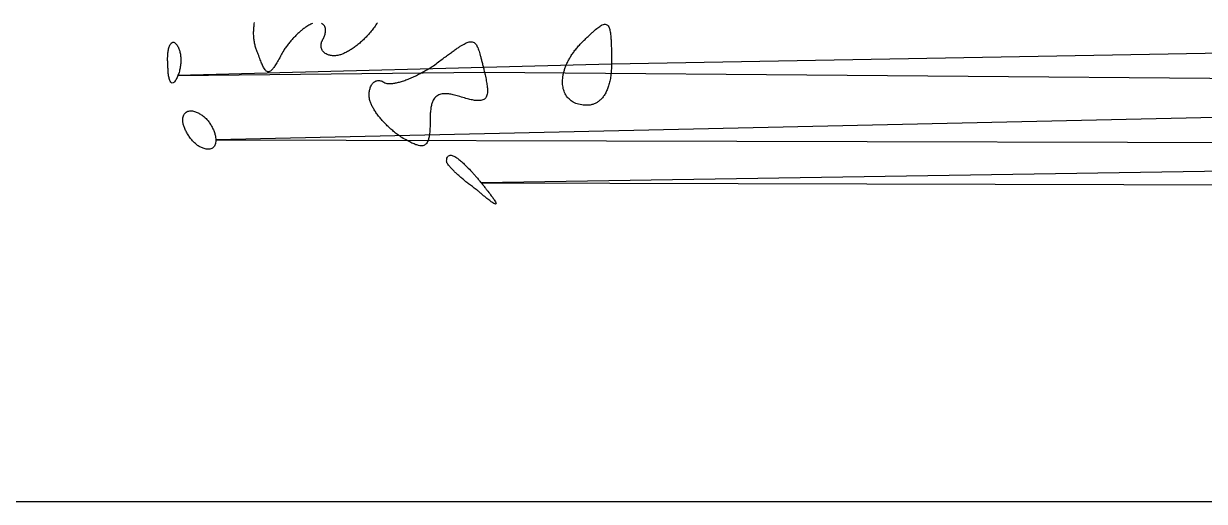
# Model space of a CAD drawing. Header units: metres. Extents: x 0 to 2740, y 0 to 1840.
# Drawn here: x 593 to 1310, y 0 to 289 of the extents above; entities that cross this region are included whole.
import ezdxf

# ---------------------------------------------------------------- set-up
doc = ezdxf.new("R2010")
doc.units = ezdxf.units.M

msp = doc.modelspace()

# ---------------------------------------------------------------- linework, layer by layer
for points in [[(2064, 285), (950, 265), (949.992824, 264.048416), (949.971392, 263.113728), (949.935848, 262.196032), (949.886336, 261.295424), (949.823, 260.412), (949.745984, 259.545856), (949.655432, 258.697088), (949.551488, 257.865792), (949.434296, 257.052064), (949.304, 256.256), (949.160744, 255.477696), (949.004672, 254.717248), (948.835928, 253.974752), (948.654656, 253.250304), (948.461, 252.544), (948.255104, 251.855936), (948.037112, 251.186208), (947.807168, 250.534912), (947.565416, 249.902144), (947.312, 249.288), (947.047064, 248.692576), (946.770752, 248.115968), (946.483208, 247.558272), (946.184576, 247.019584), (945.875, 246.5), (945.554624, 245.999616), (945.223592, 245.518528), (944.882048, 245.056832), (944.530136, 244.614624), (944.168, 244.192), (943.795784, 243.789056), (943.413632, 243.405888), (943.021688, 243.042592), (942.620096, 242.699264), (942.209, 242.376), (941.788544, 242.072896), (941.358872, 241.790048), (940.920128, 241.527552), (940.472456, 241.285504), (940.016, 241.064), (939.550904, 240.863136), (939.077312, 240.683008), (938.595368, 240.523712), (938.105216, 240.385344), (937.607, 240.268), (937.100864, 240.171776), (936.586952, 240.096768), (936.065408, 240.043072), (935.536376, 240.010784), (935, 240), (934.464803, 240.006275), (933.939224, 240.025), (933.423281, 240.056025), (932.916992, 240.0992), (931.933448, 240.2214), (930.988736, 240.3904), (930.083, 240.605), (929.216384, 240.864), (928.389032, 241.1662), (927.601088, 241.5104), (926.852696, 241.8954), (926.144, 242.32), (925.475144, 242.783), (924.846272, 243.2832), (924.257528, 243.8194), (923.709056, 244.3904), (923.201, 244.995), (922.733504, 245.632), (922.306712, 246.3002), (921.920768, 246.9984), (921.575816, 247.7254), (921.272, 248.48), (921.009464, 249.261), (920.788352, 250.0672), (920.608808, 250.8974), (920.470976, 251.7504), (920.375, 252.625), (920.321024, 253.52), (920.309192, 254.4342), (920.339648, 255.3664), (920.412536, 256.3154), (920.528, 257.28), (920.686184, 258.259), (920.781341, 258.753525), (920.887232, 259.2512), (921.003875, 259.751875), (921.131288, 260.2554), (921.269489, 260.761625), (921.418496, 261.2704), (921.578327, 261.781575), (921.749, 262.295), (921.930533, 262.810525), (922.122944, 263.328), (922.326251, 263.847275), (922.540472, 264.3682), (922.765625, 264.890625), (923.001728, 265.4144), (923.248799, 265.939375), (923.506856, 266.4654), (923.775917, 266.992325), (924.056, 267.52), (924.347123, 268.048275), (924.649304, 268.577), (924.962561, 269.106025), (925.286912, 269.6352), (925.622375, 270.164375), (925.968968, 270.6934), (926.326709, 271.222125), (926.695616, 271.7504), (927.075707, 272.278075), (927.467, 272.805), (927.869513, 273.331025), (928.283264, 273.856), (928.708271, 274.379775), (929.144552, 274.9022), (929.592125, 275.423125), (930.051008, 275.9424), (930.521219, 276.459875), (931.002776, 276.9754), (931.495697, 277.488825), (932, 278), (932.505215, 278.50459), (933.00092, 278.99832), (933.487205, 279.48113), (933.96416, 279.95296), (934.431875, 280.41375), (934.89044, 280.86344), (935.339945, 281.30197), (935.78048, 281.72928), (936.212135, 282.14531), (936.635, 282.55), (937.049165, 282.94329), (937.45472, 283.32512), (937.851755, 283.69543), (938.24036, 284.05416), (938.620625, 284.40125), (938.99264, 284.73664), (939.71228, 285.37208), (940.4, 285.96), (941.05652, 286.49992), (941.68256, 286.99136), (942.27884, 287.43384), (942.84608, 287.82688), (943.385, 288.17), (943.89632, 288.46272), (944.38076, 288.70456), (945.058595, 288.97087), (945.68, 289.12), (946.247405, 289.15033), (946.76324, 289.06024), (947.229935, 288.84811), (947.64992, 288.51232), (948.025625, 288.05125), (948.35948, 287.46328), (948.56, 287), (948.74372, 286.47912), (948.91136, 285.90016), (949.06364, 285.26264), (949.20128, 284.56608), (949.325, 283.81), (949.43552, 282.99392), (949.53356, 282.11736), (949.61984, 281.17984), (949.69508, 280.18088), (949.728785, 279.65821), (949.76, 279.12), (949.788815, 278.56619), (949.81532, 277.99672), (949.839605, 277.41153), (949.86176, 276.81056), (949.881875, 276.19375), (949.90004, 275.56104), (949.916345, 274.91237), (949.93088, 274.24768), (949.943735, 273.56691), (949.955, 272.87), (949.964765, 272.15689), (949.97312, 271.42752), (949.980155, 270.68183), (949.98596, 269.91976), (949.990625, 269.14125), (949.99424, 268.34624), (949.996895, 267.53467), (949.99868, 266.70648), (949.999685, 265.86161), (950, 265), (687, 258), (686.820024, 257.533176), (686.550375, 256.882125), (686.281536, 256.289664), (686.013993, 255.755307), (685.748232, 255.278568), (685.397496, 254.731704), (685.051944, 254.285256), (684.629049, 253.866651), (684.137811, 253.565889), (683.592, 253.488), (683.081469, 253.698231), (682.676631, 254.103069), (682.365336, 254.595864), (682.134984, 255.090216), (681.922488, 255.672312), (681.775527, 256.165773), (681.639744, 256.707456), (681.515625, 257.296875), (681.403656, 257.933544), (681.304323, 258.616977), (681.218112, 259.346688), (681.168168, 259.858632), (681.124416, 260.390784), (681.087, 260.943), (681.056064, 261.515136), (681.031752, 262.107048), (681.014208, 262.718592), (681.003576, 263.349624), (681, 264), (680.944768, 264.65396), (680.898944, 265.29568), (680.862336, 265.92492), (680.834752, 266.54144), (680.816, 267.145), (680.805888, 267.73536), (680.804224, 268.31228), (680.810816, 268.87552), (680.825472, 269.42484), (680.848, 269.96), (680.878208, 270.48076), (680.915904, 270.98688), (680.986068, 271.718085), (681.072, 272.415), (681.173052, 273.076815), (681.288576, 273.70272), (681.417924, 274.291905), (681.560448, 274.84356), (681.7155, 275.356875), (681.882432, 275.83104), (682.122368, 276.40096), (682.380736, 276.89792), (682.656, 277.32), (683.0215, 277.739375), (683.487556, 278.078945), (683.978668, 278.233835), (684.489652, 278.197565), (685.015324, 277.963655), (685.460864, 277.61308), (685.820032, 277.22804), (686.177584, 276.812864), (686.517968, 276.396928), (686.838, 275.928), (687.136912, 275.409152), (687.413936, 274.843456), (687.668304, 274.233984), (687.84375, 273.75), (688.005696, 273.244416), (688.153818, 272.718528), (688.287792, 272.173632), (688.407294, 271.611024), (688.512, 271.032), (688.601586, 270.437856), (688.675728, 269.829888), (688.734102, 269.209392), (688.776384, 268.577664), (688.80225, 267.936), (688.811376, 267.285696), (688.803438, 266.628048), (688.778112, 265.964352), (688.735074, 265.295904), (688.674, 264.624), (688.594566, 263.949936), (688.496448, 263.275008), (688.379322, 262.600512), (688.242864, 261.927744), (688.08675, 261.258), (687.910656, 260.592576), (687.714258, 259.932768), (687.497232, 259.279872), (687.259254, 258.635184), (687, 258), (873, 260), (873.118192, 259.494194), (873.232736, 258.996752), (873.343584, 258.507638), (873.554, 257.55425), (873.749056, 256.633742), (873.928368, 255.745826), (874.091552, 254.890214), (874.238224, 254.066618), (874.368, 253.27475), (874.480496, 252.514322), (874.575328, 251.785046), (874.652112, 251.086634), (874.710464, 250.418798), (874.75, 249.78125), (874.770336, 249.173702), (874.771088, 248.595866), (874.751872, 248.047454), (874.712304, 247.528178), (874.613952, 246.803264), (874.467648, 246.142286), (874.272096, 245.544272), (874.026, 245.00825), (873.728064, 244.533248), (873.376992, 244.118294), (872.971488, 243.762416), (872.510256, 243.464642), (871.992, 243.224), (871.415424, 243.039518), (870.779232, 242.910224), (870.082128, 242.835146), (869.322816, 242.813312), (868.781408, 242.827856), (868.211392, 242.865344), (867.612384, 242.925488), (866.984, 243.008), (866.325856, 243.112592), (865.637568, 243.238976), (864.918752, 243.386864), (864.169024, 243.555968), (863.388, 243.746), (862.575296, 243.956672), (861.730528, 244.187696), (860.853312, 244.438784), (859.943264, 244.709648), (859, 245), (858.113144, 245.289184), (857.252352, 245.556672), (856.417288, 245.802368), (855.607616, 246.026176), (854.823, 246.228), (854.063104, 246.407744), (853.327592, 246.565312), (852.616128, 246.700608), (851.928376, 246.813536), (851.264, 246.904), (850.622664, 246.971904), (850.004032, 247.017152), (849.407768, 247.039648), (848.833536, 247.039296), (848.281, 247.016), (847.749824, 246.969664), (847.239672, 246.900192), (846.513129, 246.752394), (845.832, 246.552), (845.195151, 246.298686), (844.601448, 245.992128), (844.049757, 245.632002), (843.538944, 245.217984), (843.067875, 244.74975), (842.635416, 244.226976), (842.240433, 243.649338), (841.881792, 243.016512), (841.662328, 242.563808), (841.458176, 242.086336), (841.269, 241.584), (841.094464, 241.056704), (840.934232, 240.504352), (840.787968, 239.926848), (840.655336, 239.324096), (840.536, 238.696), (840.429624, 238.042464), (840.335872, 237.363392), (840.254408, 236.658688), (840.184896, 235.928256), (840.127, 235.172), (840.080384, 234.389824), (840.044712, 233.581632), (840.019648, 232.747328), (840.004856, 231.886816), (840, 231), (839.999091, 230.465093), (839.996328, 229.940344), (839.991657, 229.425711), (839.985024, 228.921152), (839.965656, 227.942088), (839.937792, 227.002816), (839.901, 226.103), (839.854848, 225.242304), (839.798904, 224.420392), (839.732736, 223.636928), (839.655912, 222.891576), (839.568, 222.184), (839.468568, 221.513864), (839.357184, 220.880832), (839.233416, 220.284568), (839.096832, 219.724736), (838.947, 219.201), (838.783488, 218.713024), (838.511625, 218.047375), (838.206552, 217.460296), (837.866811, 216.950653), (837.490944, 216.517312), (837.077493, 216.159139), (836.625, 215.875), (836.132007, 215.663761), (835.597056, 215.524288), (835.018689, 215.455447), (834.395448, 215.456104), (833.725875, 215.525125), (833.008512, 215.661376), (832.503, 215.789), (831.975168, 215.945664), (831.424584, 216.131032), (830.850816, 216.344768), (830.253432, 216.586536), (829.632, 216.856), (828.986088, 217.152824), (828.315264, 217.476672), (827.619096, 217.827208), (826.897152, 218.204096), (826.149, 218.607), (825.374208, 219.035584), (824.572344, 219.489512), (823.742976, 219.968448), (822.885672, 220.472056), (822.446409, 220.733007), (822, 221), (821.401264, 221.424736), (820.805312, 221.858688), (820.212528, 222.301472), (819.623296, 222.752704), (819.038, 223.212), (818.457024, 223.678976), (817.880752, 224.153248), (817.309568, 224.634432), (816.743856, 225.122144), (816.184, 225.616), (815.630384, 226.115616), (815.083392, 226.620608), (814.543408, 227.130592), (814.010816, 227.645184), (813.486, 228.164), (812.969344, 228.686656), (812.461232, 229.212768), (811.962048, 229.741952), (811.472176, 230.273824), (810.992, 230.808), (810.521904, 231.344096), (810.062272, 231.881728), (809.613488, 232.420512), (809.175936, 232.960064), (808.75, 233.5), (808.336064, 234.039936), (807.934512, 234.579488), (807.545728, 235.118272), (807.170096, 235.655904), (806.808, 236.192), (806.459824, 236.726176), (806.125952, 237.258048), (805.806768, 237.787232), (805.502656, 238.313344), (805.214, 238.836), (804.941184, 239.354816), (804.684592, 239.869408), (804.444608, 240.379392), (804.221616, 240.884384), (804.016, 241.384), (803.828144, 241.877856), (803.658432, 242.365568), (803.507248, 242.846752), (803.316052, 243.555448), (803.168704, 244.247296), (803.0665, 244.921), (803.010736, 245.575264), (803.001197, 246.209096), (803.019008, 246.825344), (803.057771, 247.424528), (803.117, 248.006), (803.196209, 248.569112), (803.294912, 249.113216), (803.412623, 249.637664), (803.548856, 250.141808), (803.703125, 250.625), (803.936033, 251.235544), (804.198989, 251.806152), (804.490841, 252.335288), (804.810437, 252.821416), (805.156625, 253.263), (805.528253, 253.658504), (805.924169, 254.006392), (806.343221, 254.305128), (806.784257, 254.553176), (807.246125, 254.749), (807.727673, 254.891064), (808.227749, 254.977832), (808.745201, 255.007768), (809.278877, 254.979336), (809.827625, 254.891), (810.390293, 254.741224), (810.965729, 254.528472), (811.552781, 254.251208), (812, 254), (812.527232, 253.67808), (813.145856, 253.43104), (813.667028, 253.293745), (814.235072, 253.19668), (814.848044, 253.139035), (815.504, 253.12), (816.200996, 253.138765), (816.937088, 253.19452), (817.448576, 253.25184), (817.976, 253.325), (818.518784, 253.41376), (819.076352, 253.51788), (819.648128, 253.63712), (820.233536, 253.77124), (820.832, 253.92), (821.442944, 254.08316), (822.065792, 254.26048), (822.699968, 254.45172), (823.344896, 254.65664), (824, 254.875), (824.664704, 255.10656), (825.338432, 255.35108), (826.020608, 255.60832), (826.710656, 255.87804), (827.408, 256.16), (828.112064, 256.45396), (828.822272, 256.75968), (829.538048, 257.07692), (830.258816, 257.40544), (830.984, 257.745), (831.713024, 258.09536), (832.445312, 258.45628), (833.180288, 258.82752), (833.917376, 259.20884), (834.656, 259.6), (835.395584, 260.00076), (836.135552, 260.41088), (836.875328, 260.83012), (837.614336, 261.25824), (838.352, 261.695), (839.087744, 262.14016), (839.820992, 262.59348), (840.551168, 263.05472), (841.277696, 263.52364), (842, 264), (842.801337, 264.593996), (843.585496, 265.175968), (844.352699, 265.745892), (845.103168, 266.303744), (845.837125, 266.8495), (846.554792, 267.383136), (847.256391, 267.904628), (847.942144, 268.413952), (848.612273, 268.911084), (849.267, 269.396), (849.906547, 269.868676), (850.531136, 270.329088), (851.140989, 270.777212), (851.736328, 271.213024), (852.317375, 271.6365), (852.884352, 272.047616), (853.437481, 272.446348), (853.976984, 272.832672), (854.503083, 273.206564), (855.016, 273.568), (855.515957, 273.916956), (856.003176, 274.253408), (856.477879, 274.577332), (856.940288, 274.888704), (857.390625, 275.1875), (857.829112, 275.473696), (858.255971, 275.747268), (859.075693, 276.256444), (859.851567, 276.714836), (860.585369, 277.122252), (861.278875, 277.4785), (861.933861, 277.783388), (862.552103, 278.036724), (863.135377, 278.238316), (863.685459, 278.387972), (864.204125, 278.4855), (864.927104, 278.533632), (865.589387, 278.463396), (866.196968, 278.274144), (866.755841, 277.965228), (867.272, 277.536), (867.751439, 276.985812), (868.053625, 276.5515), (868.343931, 276.062948), (868.624133, 275.519964), (868.896007, 274.922356), (869.161329, 274.269932), (869.421875, 273.5625), (869.679421, 272.799868), (869.935743, 271.981844), (870.192617, 271.108236), (870.451819, 270.178852), (870.582848, 269.693184), (870.715125, 269.1935), (870.848872, 268.679776), (870.984311, 268.151988), (871.121664, 267.610112), (871.261153, 267.054124), (871.403, 266.484), (871.547427, 265.899716), (871.694656, 265.301248), (871.844909, 264.688572), (871.998408, 264.061664), (872.155375, 263.4205), (872.316032, 262.765056), (872.480601, 262.095308), (872.649304, 261.411232), (872.822363, 260.712804), (873, 260), (2095, 250)], [(768.684008, 289.548808), (768.137591, 289.340791), (767.576, 289.096), (767.000369, 288.815569), (766.411832, 288.500632), (765.811523, 288.152323), (765.200576, 287.771776), (764.580125, 287.360125), (764.161771, 287.068971), (763.740033, 286.764833), (763.315247, 286.448047), (762.887749, 286.118949), (762.457875, 285.777875), (762.025961, 285.425161), (761.592343, 285.061143), (761.157357, 284.686157), (760.721339, 284.300539), (760.284625, 283.904625), (759.847551, 283.498751), (759.410453, 283.083253), (758.973667, 282.658467), (758.537529, 282.224729), (758.102375, 281.782375), (757.668541, 281.331741), (757.236363, 280.873163), (756.806177, 280.406977), (756.378319, 279.933519), (755.953125, 279.453125), (755.530931, 278.966131), (755.112073, 278.472873), (754.696887, 277.973687), (754.285709, 277.468909), (753.878875, 276.958875), (753.476721, 276.443921), (753.079583, 275.924383), (752.687797, 275.400597), (752.301699, 274.872899), (751.921625, 274.341625), (751.547911, 273.807111), (751.180893, 273.269693), (750.732387, 272.4951), (750.469496, 272.0004), (750.211249, 271.5159), (749.957568, 271.0416), (749.708375, 270.5775), (749.463592, 270.1236), (749.223141, 269.6799), (748.754923, 268.8231), (748.303097, 268.0071), (747.867039, 267.2319), (747.446125, 266.4975), (747.039731, 265.8039), (746.647233, 265.1511), (746.268007, 264.5391), (745.901429, 263.9679), (745.546875, 263.4375), (745.203721, 262.9479), (744.871343, 262.4991), (744.549117, 262.0911), (744.083448, 261.5556), (743.637111, 261.1119), (743.208, 260.76), (742.659008, 260.4336), (742.131904, 260.2704), (741.621696, 260.2704), (741.123392, 260.4336), (740.632, 260.76), (740.264989, 261.1119), (739.896952, 261.5556), (739.525783, 262.0911), (739.149376, 262.7184), (738.894488, 263.1876), (738.635712, 263.6976), (738.372424, 264.2484), (738.104, 264.84), (737.829816, 265.4724), (737.549248, 266.1456), (737.261672, 266.8596), (736.966464, 267.6144), (736.663, 268.41), (736.350656, 269.2464), (736.028808, 270.1236), (735.696832, 271.0416), (735.526851, 271.5159), (735.354104, 272.0004), (735.178513, 272.4951), (735, 273), (734.767192, 273.547096), (734.548736, 274.107968), (734.344584, 274.681992), (734.154688, 275.268544), (733.979, 275.867), (733.817472, 276.476736), (733.670056, 277.097128), (733.536704, 277.727552), (733.417368, 278.367384), (733.312, 279.016), (733.220552, 279.672776), (733.142976, 280.337088), (733.079224, 281.008312), (733.029248, 281.685824), (732.993, 282.369), (732.970432, 283.057216), (732.961496, 283.749848), (732.966144, 284.446272), (732.984328, 285.145864), (733.016, 285.848), (733.061112, 286.552056), (733.119616, 287.257408), (733.191464, 287.963432), (733.276608, 288.669504), (733.375, 289.375), (733.486592, 290.079296)], [(808, 290), (807.57408, 289.342456), (807.13664, 288.690048), (806.68816, 288.043112), (806.22912, 287.401984), (805.76, 286.767), (805.28128, 286.138496), (804.79344, 285.516808), (804.29696, 284.902272), (803.79232, 284.295224), (803.28, 283.696), (802.76048, 283.104936), (802.23424, 282.522368), (801.70176, 281.948632), (801.16352, 281.384064), (800.62, 280.829), (800.07168, 280.283776), (799.51904, 279.748728), (798.96256, 279.224192), (798.40272, 278.710504), (797.84, 278.208), (797.27488, 277.717016), (796.70784, 277.237888), (796.13936, 276.770952), (795.56992, 276.316544), (795, 275.875), (794.43008, 275.446656), (793.86064, 275.031848), (793.29216, 274.630912), (792.72512, 274.244184), (792.16, 273.872), (791.59728, 273.514696), (791.03744, 273.172608), (790.48096, 272.846072), (789.92832, 272.535424), (789.38, 272.241), (788.83648, 271.963136), (788.29824, 271.702168), (787.76576, 271.458432), (787.23952, 271.232264), (786.72, 271.024), (786.20768, 270.833976), (785.70304, 270.662528), (785.20656, 270.509992), (784.71872, 270.376704), (784.00421, 270.213597), (783.31184, 270.095688), (782.64323, 270.024111), (782, 270), (781.380854, 270.013365), (780.783632, 270.05292), (780.208658, 270.117855), (779.656256, 270.20736), (779.12675, 270.320625), (778.620464, 270.45684), (778.137722, 270.615195), (777.53125, 270.859375), (776.967978, 271.139555), (776.448674, 271.453815), (775.974106, 271.800235), (775.545042, 272.176895), (775.16225, 272.581875), (774.826498, 273.013255), (774.538554, 273.469115), (774.299186, 273.947535), (774.109162, 274.446595), (773.96925, 274.964375), (773.880218, 275.498955), (773.842834, 276.048415), (773.857866, 276.610835), (773.926082, 277.184295), (774.04825, 277.766875), (774.225138, 278.356655), (774.457514, 278.951715), (774.746146, 279.550135), (775, 280), (775.259173, 280.534546), (775.496584, 281.057968), (775.712071, 281.569942), (775.905472, 282.070144), (776.076625, 282.55825), (776.269941, 283.189682), (776.423033, 283.798266), (776.535517, 284.383234), (776.607009, 284.943818), (776.637125, 285.47925), (776.625481, 285.988762), (776.551616, 286.588032), (776.411151, 287.144102), (776.203336, 287.655472), (775.927421, 288.120642), (775.582656, 288.538112), (775.168291, 288.906382), (774.683576, 289.223952), (774.127761, 289.489322)], [(2095, 250), (710, 219), (709.989254, 218.473473), (709.957232, 217.973784), (709.882, 217.349), (709.770288, 216.771256), (709.622864, 216.240168), (709.440496, 215.755352), (709.164566, 215.213817), (708.836736, 214.743232), (708.458506, 214.342847), (708.031376, 214.011912), (707.556846, 213.749677), (707.036416, 213.555392), (706.471586, 213.428307), (705.863856, 213.367672), (705.347792, 213.366504), (704.806, 213.407), (704.239248, 213.488776), (703.648304, 213.611448), (703.033936, 213.774632), (702.396912, 213.977944), (701.904738, 214.156531), (701.400576, 214.357312), (700.88475, 214.580125), (700.357584, 214.824808), (699.850005, 215.091492), (699.40032, 215.383488), (698.951715, 215.700756), (698.505, 216.042), (698.060985, 216.405924), (697.62048, 216.791232), (697.184295, 217.196628), (696.75324, 217.620816), (696.328125, 218.0625), (695.90976, 218.520384), (695.498955, 218.993172), (695.09652, 219.479568), (694.703265, 219.978276), (694.32, 220.488), (693.947535, 221.007444), (693.58668, 221.535312), (693.238245, 222.070308), (692.90304, 222.611136), (692.581875, 223.1565), (692.27556, 223.705104), (691.984905, 224.255652), (691.71072, 224.806848), (691.453815, 225.357396), (691.215, 225.906), (690.995085, 226.451364), (690.79488, 226.992192), (690.615195, 227.527188), (690.45684, 228.055056), (690.320625, 228.5745), (690.20736, 229.084224), (690.117855, 229.582932), (690.036875, 230.2285), (690.001495, 230.849108), (690.00596, 231.354008), (690.036875, 231.862625), (690.117855, 232.499229), (690.242515, 233.088697), (690.408935, 233.631413), (690.615195, 234.127761), (690.859375, 234.578125), (691.215, 235.077), (691.623125, 235.505375), (692.08, 235.864), (692.581875, 236.153625), (693.125, 236.375), (693.705625, 236.528875), (694.32, 236.616), (694.83328, 236.638144), (695.36384, 236.618432), (695.90976, 236.557248), (696.46912, 236.454976), (697.04, 236.312), (697.62048, 236.128704), (698.20864, 235.905472), (698.80256, 235.642688), (699.250625, 235.419875), (699.70004, 235.175192), (700.179398, 234.908508), (700.710272, 234.616512), (701.229914, 234.299244), (701.738, 233.958), (702.234206, 233.594076), (702.718208, 233.208768), (703.189682, 232.803372), (703.648304, 232.379184), (704.09375, 231.9375), (704.525696, 231.479616), (704.943818, 231.006828), (705.347792, 230.520432), (705.737294, 230.021724), (706.112, 229.512), (706.471586, 228.992556), (706.815728, 228.464688), (707.144102, 227.929692), (707.456384, 227.388864), (707.75225, 226.8435), (708.031376, 226.294896), (708.293438, 225.744348), (708.538112, 225.193152), (708.765074, 224.642604), (708.974, 224.094), (709.164566, 223.548636), (709.336448, 223.007808), (709.489322, 222.472812), (709.622864, 221.944944), (709.73675, 221.4255), (709.830656, 220.915776), (709.904258, 220.417068), (709.97025, 219.7715), (709.998802, 219.150892), (2290, 215)], [(2289.998802, 215.239694), (871, 193), (871.3858, 192.524499), (871.7632, 192.057992), (872.1322, 191.600473), (872.4928, 191.151936), (872.845, 190.712375), (873.1888, 190.281784), (873.5242, 189.860157), (873.8512, 189.447488), (874.1698, 189.043771), (874.48, 188.649), (875.0752, 187.886272), (875.6368, 187.159256), (876.1648, 186.467904), (876.6592, 185.812168), (877.12, 185.192), (877.5472, 184.607352), (877.9408, 184.058176), (878.3008, 183.544424), (878.6272, 183.066048), (878.92, 182.623), (879.2962, 182.024563), (879.5968, 181.505344), (879.88, 180.936), (880.045, 180.421375), (879.6688, 180.056384), (879.1618, 180.237519), (878.605, 180.537875), (878.0992, 180.853568), (877.5178, 181.246589), (877.0882, 181.551483), (876.625, 181.890625), (876.1282, 182.263967), (875.5978, 182.671461), (875.0338, 183.113059), (874.4362, 183.588713), (873.805, 184.098375), (873.1402, 184.641997), (872.4418, 185.219531), (871.7098, 185.830929), (870.9442, 186.476143), (870.5488, 186.811416), (870.145, 187.155125), (869.7328, 187.507264), (869.3122, 187.867827), (868.8832, 188.236808), (868.4458, 188.614201), (868, 189), (867.402448, 189.421144), (866.809984, 189.844352), (866.222896, 190.269288), (865.641472, 190.695616), (865.066, 191.123), (864.496768, 191.551104), (863.934064, 191.979592), (863.378176, 192.408128), (862.829392, 192.836376), (862.288, 193.264), (861.754288, 193.690664), (861.228544, 194.116032), (860.711056, 194.539768), (860.202112, 194.961536), (859.702, 195.381), (859.211008, 195.797824), (858.729424, 196.211672), (858.257536, 196.622208), (857.795632, 197.029096), (857.344, 197.432), (856.902928, 197.830584), (856.472704, 198.224512), (856.053616, 198.613448), (855.645952, 198.997056), (855.25, 199.375), (854.866048, 199.746944), (854.494384, 200.112552), (854.135296, 200.471488), (853.620874, 200.996647), (853.136368, 201.504904), (852.68275, 201.995125), (852.260992, 202.466176), (851.872066, 202.916923), (851.516944, 203.346232), (851.196598, 203.752969), (850.825246, 204.258213), (850.51975, 204.718625), (850.234, 205.227), (850.038016, 205.731648), (850.002397, 206.236102), (850.038208, 206.897728), (850.116571, 207.489586), (850.237, 208.012), (850.462168, 208.601088), (850.760104, 209.068064), (851.129656, 209.413696), (851.690551, 209.676266), (852.217027, 209.751682), (852.811375, 209.70825), (853.300984, 209.598144), (853.827637, 209.421942), (854.390848, 209.179968), (854.990131, 208.872546), (855.625, 208.5), (856.067776, 208.215616), (856.526008, 207.902528), (856.999552, 207.560832), (857.488264, 207.190624), (857.992, 206.792), (858.510616, 206.365056), (859.043968, 205.909888), (859.591912, 205.426592), (860.154304, 204.915264), (860.731, 204.376), (861.321856, 203.808896), (861.926728, 203.214048), (862.545472, 202.591552), (863.177944, 201.941504), (863.824, 201.264), (864.483496, 200.559136), (865.156288, 199.827008), (865.497625, 199.45075), (865.842232, 199.067712), (866.190091, 198.677906), (866.541184, 198.281344), (866.895493, 197.878038), (867.253, 197.468), (867.613687, 197.051242), (867.977536, 196.627776), (868.344529, 196.197614), (868.714648, 195.760768), (869.087875, 195.31725), (869.464192, 194.867072), (869.843581, 194.410246), (870.226024, 193.946784), (870.611503, 193.476698), (871, 193), (2040, 190)], [(588.5, 0), (599.2, 0), (609.9, 0), (620.6, 0), (631.3, 0), (642, 0), (652.7, 0), (663.4, 0), (674.1, 0), (684.8, 0), (695.5, 0), (706.2, 0), (716.9, 0), (727.6, 0), (738.3, 0), (749, 0), (759.7, 0), (770.4, 0), (781.1, 0), (791.8, 0), (802.5, 0), (813.2, 0), (823.9, 0), (834.6, 0), (845.3, 0), (856, 0), (866.7, 0), (877.4, 0), (888.1, 0), (898.8, 0), (909.5, 0), (920.2, 0), (930.9, 0), (941.6, 0), (952.3, 0), (963, 0), (973.7, 0), (984.4, 0), (995.1, 0), (1005.8, 0), (1016.5, 0), (1027.2, 0), (1037.9, 0), (1048.6, 0), (1059.3, 0), (1070, 0), (1080.7, 0), (1091.4, 0), (1102.1, 0), (1112.8, 0), (1123.5, 0), (1134.2, 0), (1144.9, 0), (1155.6, 0), (1166.3, 0), (1177, 0), (1187.7, 0), (1198.4, 0), (1209.1, 0), (1219.8, 0), (1230.5, 0), (1241.2, 0), (1251.9, 0), (1262.6, 0), (1273.3, 0), (1284, 0), (1294.7, 0), (1305.4, 0), (1316.1, 0)]]:
    msp.add_lwpolyline(points)

doc.saveas('drawing.dxf')
